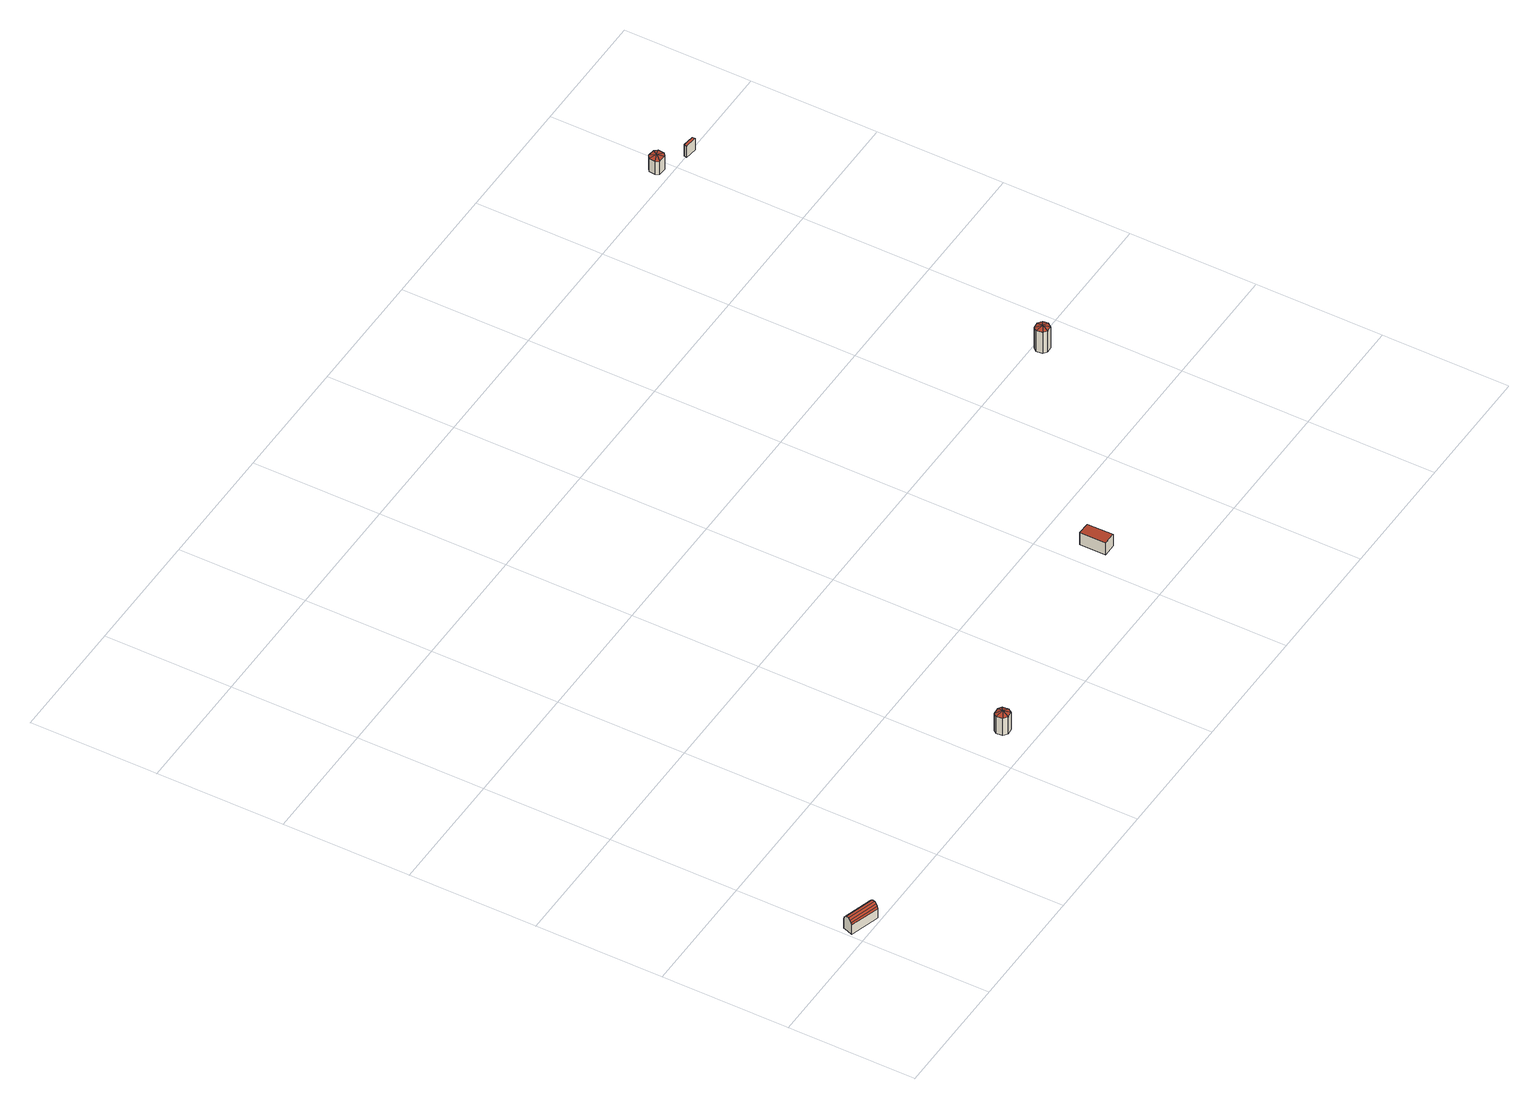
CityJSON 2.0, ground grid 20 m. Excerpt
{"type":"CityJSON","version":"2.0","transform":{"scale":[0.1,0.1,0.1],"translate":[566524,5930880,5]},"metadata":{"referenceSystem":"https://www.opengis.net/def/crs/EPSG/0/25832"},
"CityObjects":{
"building1":{"type":"Building","attributes":{"Grundfläche 2D":"7.829608","Grundhöhe NN":"5.215"},"geometry":[{"type":"Solid","lod":"3","boundaries":[[[[0,1,2,3]],[[4,1,0,5]],[[6,4,5,7]],[[8,6,7,9]],[[10,8,9,11]],[[12,10,11,13]],[[14,12,13,15]],[[3,2,16,17]],[[18,19,20,21,15,13,11,9,7,5,0,3,17,22]],[[14,15,21,23]],[[2,1,4,6,8,10,12,14,23,24,25,26,27,16]],[[26,25,24,23,21,20,19,18,22,17,16,27]]]],"semantics":{"surfaces":[{"type":"RoofSurface"},{"type":"WallSurface"},{"type":"GroundSurface"}],"values":[[0,0,0,0,0,0,0,1,1,1,1,2]]}}]},
"building2":{"type":"Building","attributes":{"Grundfläche 2D":"3.624492","Grundhöhe NN":"5.433"},"geometry":[{"type":"Solid","lod":"3","boundaries":[[[[28,29,30]],[[28,31,29]],[[28,30,32]],[[28,32,33]],[[28,33,34]],[[28,34,35]],[[28,35,36]],[[28,36,31]],[[37,38,30,29]],[[38,39,32,30]],[[39,40,33,32]],[[40,41,34,33]],[[41,42,35,34]],[[42,43,36,35]],[[44,37,29,31]],[[43,44,31,36]],[[37,44,43,42,41,40,39,38]]]],"semantics":{"surfaces":[{"type":"RoofSurface"},{"type":"WallSurface"},{"type":"GroundSurface"}],"values":[[0,0,0,0,0,0,0,0,1,1,1,1,1,1,1,1,2]]}}]},
"building3":{"type":"Building","attributes":{"Grundfläche 2D":"8.569084","Grundhöhe NN":"5.357"},"geometry":[{"type":"Solid","lod":"3","boundaries":[[[[45,46,47,48]],[[49,50,48,47]],[[50,51,45,48]],[[51,52,46,45]],[[52,49,47,46]],[[52,51,50,49]]]],"semantics":{"surfaces":[{"type":"RoofSurface"},{"type":"WallSurface"},{"type":"GroundSurface"}],"values":[[0,1,1,1,1,2]]}}]},
"building4":{"type":"Building","attributes":{"Grundfläche 2D":"3.499201","Grundhöhe NN":"5.362"},"geometry":[{"type":"Solid","lod":"3","boundaries":[[[[53,54,55]],[[53,56,54]],[[53,55,57]],[[53,57,58]],[[53,58,59]],[[53,59,60]],[[53,60,61]],[[53,61,56]],[[62,63,55,54]],[[63,64,57,55]],[[64,65,58,57]],[[65,66,59,58]],[[66,67,60,59]],[[67,68,61,60]],[[69,62,54,56]],[[68,69,56,61]],[[62,69,68,67,66,65,64,63]]]],"semantics":{"surfaces":[{"type":"RoofSurface"},{"type":"WallSurface"},{"type":"GroundSurface"}],"values":[[0,0,0,0,0,0,0,0,1,1,1,1,1,1,1,1,2]]}}]},
"building5":{"type":"Building","attributes":{"Grundfläche 2D":"3.570320","Grundhöhe NN":"6.271"},"geometry":[{"type":"Solid","lod":"3","boundaries":[[[[70,71,72]],[[70,73,71]],[[70,72,74]],[[70,74,75]],[[70,75,76]],[[70,76,77]],[[70,77,78]],[[70,78,73]],[[79,80,72,71]],[[80,81,74,72]],[[81,82,75,74]],[[82,83,76,75]],[[83,84,77,76]],[[84,85,78,77]],[[85,86,73,78]],[[86,79,71,73]],[[81,80,79,86,85,84,83,82]]]],"semantics":{"surfaces":[{"type":"RoofSurface"},{"type":"WallSurface"},{"type":"GroundSurface"}],"values":[[0,0,0,0,0,0,0,0,1,1,1,1,1,1,1,1,2]]}}]},
"building6":{"type":"Building","attributes":{"Grundfläche 2D":"0.862318","Grundhöhe NN":"6.327"},"geometry":[{"type":"Solid","lod":"3","boundaries":[[[[87,88,89,90]],[[91,92,90,89]],[[92,93,87,90]],[[93,94,88,87]],[[94,91,89,88]],[[94,93,92,91]]]],"semantics":{"surfaces":[{"type":"RoofSurface"},{"type":"WallSurface"},{"type":"GroundSurface"}],"values":[[0,1,1,1,1,2]]}}]}
},
"vertices":[
[51,7,23],[5,21,23],[5,20,19],[51,6,19],[6,23,26],[52,9,26],[7,26,28],[53,12,28],[8,30,28],[54,16,28],[9,33,26],[55,19,26],[10,35,23],[56,21,23],[10,36,19],[56,22,19],[5,20,2],[51,6,2],[53,12,2],[55,19,2],[56,21,2],[56,22,2],[51,7,2],[10,36,2],[10,35,2],[9,33,2],[7,26,2],[5,21,2],
[459,48,40],[452,57,36],[448,52,36],[463,58,36],[449,42,36],[455,37,36],[465,38,36],[469,44,36],[468,54,36],[452,57,4],[448,52,4],[449,42,4],[455,37,4],[465,38,4],[469,44,4],[468,54,4],[463,58,4],
[851,103,26],[850,144,26],[830,144,27],[830,103,27],[830,144,4],[830,103,4],[851,103,4],[850,144,4],
[1142,386,46],[1136,396,43],[1132,390,43],[1146,397,43],[1133,381,43],[1139,376,43],[1148,377,43],[1153,384,43],[1152,392,43],[1136,396,4],[1132,390,4],[1133,381,4],[1139,376,4],[1148,377,4],[1153,384,4],[1152,392,4],[1146,397,4],
[1175,1016,40],[1164,1012,38],[1167,1007,38],[1165,1022,38],[1179,1006,38],[1184,1010,38],[1185,1020,38],[1181,1025,38],[1170,1026,38],[1164,1012,13],[1167,1007,13],[1179,1006,13],[1184,1010,13],[1185,1020,13],[1181,1025,13],[1170,1026,13],[1165,1022,13],
[1234,995,34],[1216,997,34],[1215,992,34],[1234,990,34],[1215,992,13],[1234,990,13],[1234,995,13],[1216,997,13]
]}
